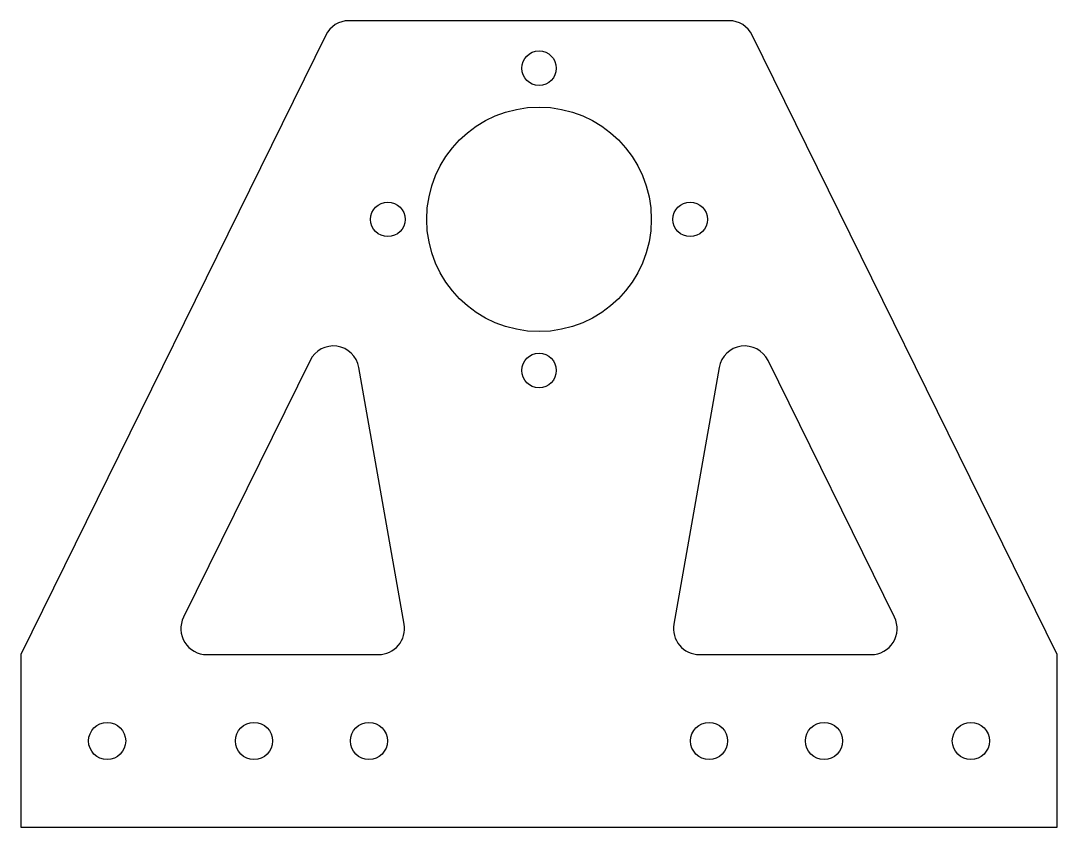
# Model space of a CAD drawing. Header units: millimetres. Extents: x 11 to 131, y -41 to 52.
import ezdxf

# ---------------------------------------------------------------- set-up
doc = ezdxf.new("R2010")
doc.units = ezdxf.units.MM

msp = doc.modelspace()

# ---------------------------------------------------------------- linework, layer by layer
at = {"color": 7, "linetype": 'Continuous', "lineweight": 25}
for p, q in [((93.14, 52), (49.14, 52)), ((46.45, 50.33), (11.14, -21.4)), ((131.14, -21.4), (95.83, 50.33)), ((44.63, 12.67), (29.99, -17.07)), ((112.29, -17.07), (97.65, 12.67)), ((55.52, -17.88), (50.27, 11.86)), ((92, 11.86), (86.76, -17.88)), ((11.14, -21.4), (11.14, -41.4)), ((32.68, -21.4), (52.56, -21.4)), ((89.71, -21.4), (109.6, -21.4)), ((131.14, -41.4), (131.14, -21.4)), ((11.14, -41.4), (131.14, -41.4))]:
    msp.add_line(p, q, dxfattribs=at)
for centre, radius in [((71.14, 46.5), 2), ((71.14, 29), 13), ((53.64, 29), 2), ((88.64, 29), 2), ((71.14, 11.5), 2), ((21.14, -31.4), 2.15), ((38.14, -31.4), 2.15), ((51.45, -31.4), 2.15), ((90.83, -31.4), 2.15), ((104.14, -31.4), 2.15), ((121.14, -31.4), 2.15)]:
    msp.add_circle(centre, radius, dxfattribs=at)
for centre, start, end in [((49.14, 49), 90, 153.7892), ((93.14, 49), 26.2108, 90), ((47.32, 11.34), 10, 153.7892), ((94.96, 11.34), 26.2108, 170), ((32.68, -18.4), 153.7892, 270), ((52.56, -18.4), 270, 10), ((89.71, -18.4), 170, 270), ((109.6, -18.4), 270, 26.2108)]:
    msp.add_arc(centre, 3, start, end, dxfattribs=at)

doc.saveas('drawing.dxf')
